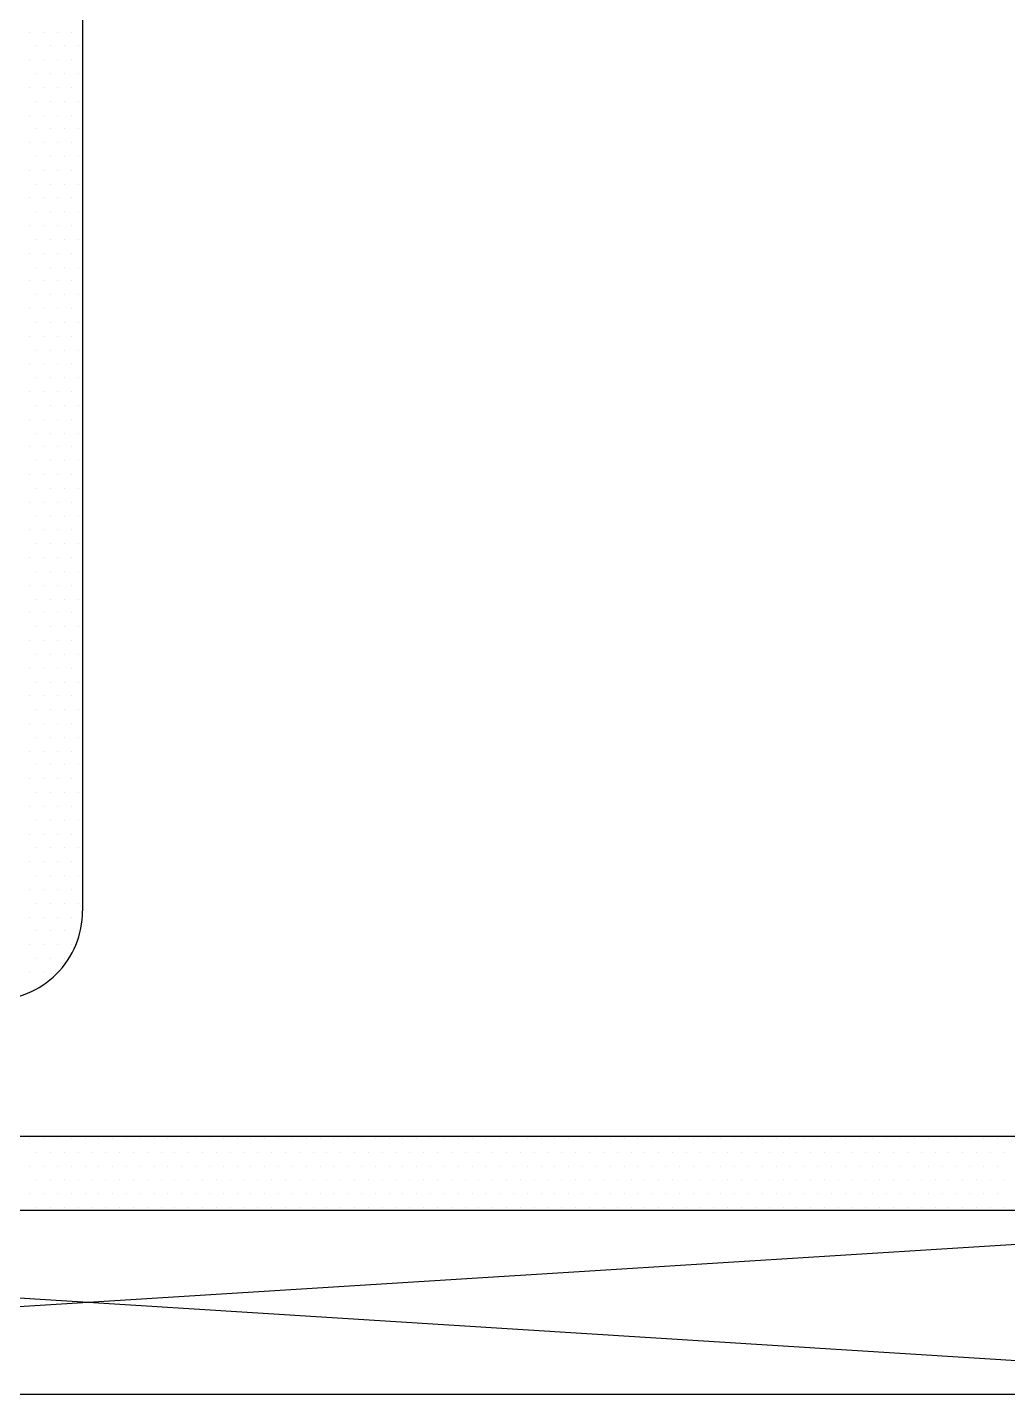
# Model space of a CAD drawing. Header units: inches. Extents: x 3.8 to 36.3, y 0.9 to 43.6.
# Drawn here: x 17.261 to 18.59, y 5.216 to 7.07 of the extents above; entities that cross this region are included whole.
import ezdxf

# ---------------------------------------------------------------- set-up
doc = ezdxf.new("R2010")
doc.units = ezdxf.units.IN
doc.header["$MEASUREMENT"] = 0
for name, color, linetype in [('R-SWTS-DET1', 1, 'Continuous'), ('R-SWTS-DET3', 5, 'Continuous'), ('R-SWTS-PAT1', 5, 'Continuous')]:
    doc.layers.add(name, color=color, linetype=linetype)

msp = doc.modelspace()

# ---------------------------------------------------------------- linework, layer by layer
at = {"layer": 'R-SWTS-DET1', "lineweight": 30}
for p, q in [((17.33559, 7.36042), (17.33559, 5.87216)), ((19.08144, 5.56618), (16.59444, 5.56618)), ((16.49444, 5.46618), (19.08144, 5.46618))]:
    msp.add_line(p, q, dxfattribs=at)
msp.add_arc((17.21459, 5.87216), 0.121, 269.99808, 360, dxfattribs=at)
at = {"layer": 'R-SWTS-DET3'}
for p, q in [((19.33859, 5.21623), (15.33859, 5.46623)), ((15.33859, 5.21623), (19.33859, 5.46623)), ((19.92744, 5.21623), (14.58859, 5.21623))]:
    msp.add_line(p, q, dxfattribs=at)
at = {"layer": 'R-SWTS-PAT1'}
for p, q in [((17.26386, 7.06369), (17.26386, 7.06369)), ((17.28261, 7.06369), (17.28261, 7.06369)), ((17.30136, 7.06369), (17.30136, 7.06369)), ((17.32011, 7.06369), (17.32011, 7.06369)), ((17.27324, 7.04494), (17.27324, 7.04494)), ((17.29199, 7.04494), (17.29199, 7.04494)), ((17.31074, 7.04494), (17.31074, 7.04494)), ((17.32949, 7.04494), (17.32949, 7.04494)), ((17.26386, 7.02619), (17.26386, 7.02619)), ((17.28261, 7.02619), (17.28261, 7.02619)), ((17.30136, 7.02619), (17.30136, 7.02619)), ((17.32011, 7.02619), (17.32011, 7.02619)), ((17.27324, 7.00744), (17.27324, 7.00744)), ((17.29199, 7.00744), (17.29199, 7.00744)), ((17.31074, 7.00744), (17.31074, 7.00744)), ((17.32949, 7.00744), (17.32949, 7.00744)), ((17.26386, 6.98869), (17.26386, 6.98869)), ((17.28261, 6.98869), (17.28261, 6.98869)), ((17.30136, 6.98869), (17.30136, 6.98869)), ((17.32011, 6.98869), (17.32011, 6.98869)), ((17.27324, 6.96994), (17.27324, 6.96994)), ((17.29199, 6.96994), (17.29199, 6.96994)), ((17.31074, 6.96994), (17.31074, 6.96994)), ((17.32949, 6.96994), (17.32949, 6.96994)), ((17.26386, 6.95119), (17.26386, 6.95119)), ((17.28261, 6.95119), (17.28261, 6.95119)), ((17.30136, 6.95119), (17.30136, 6.95119)), ((17.32011, 6.95119), (17.32011, 6.95119)), ((17.27324, 6.93244), (17.27324, 6.93244)), ((17.29199, 6.93244), (17.29199, 6.93244)), ((17.31074, 6.93244), (17.31074, 6.93244)), ((17.32949, 6.93244), (17.32949, 6.93244)), ((17.26386, 6.91369), (17.26386, 6.91369)), ((17.28261, 6.91369), (17.28261, 6.91369)), ((17.30136, 6.91369), (17.30136, 6.91369)), ((17.32011, 6.91369), (17.32011, 6.91369)), ((17.27324, 6.89494), (17.27324, 6.89494)), ((17.29199, 6.89494), (17.29199, 6.89494)), ((17.31074, 6.89494), (17.31074, 6.89494)), ((17.32949, 6.89494), (17.32949, 6.89494)), ((17.26386, 6.87619), (17.26386, 6.87619)), ((17.28261, 6.87619), (17.28261, 6.87619)), ((17.30136, 6.87619), (17.30136, 6.87619)), ((17.32011, 6.87619), (17.32011, 6.87619)), ((17.27324, 6.85744), (17.27324, 6.85744)), ((17.29199, 6.85744), (17.29199, 6.85744)), ((17.31074, 6.85744), (17.31074, 6.85744)), ((17.32949, 6.85744), (17.32949, 6.85744)), ((17.26386, 6.83869), (17.26386, 6.83869)), ((17.28261, 6.83869), (17.28261, 6.83869)), ((17.30136, 6.83869), (17.30136, 6.83869)), ((17.32011, 6.83869), (17.32011, 6.83869)), ((17.27324, 6.81994), (17.27324, 6.81994)), ((17.29199, 6.81994), (17.29199, 6.81994)), ((17.31074, 6.81994), (17.31074, 6.81994)), ((17.32949, 6.81994), (17.32949, 6.81994)), ((17.26386, 6.80119), (17.26386, 6.80119)), ((17.28261, 6.80119), (17.28261, 6.80119)), ((17.30136, 6.80119), (17.30136, 6.80119)), ((17.32011, 6.80119), (17.32011, 6.80119)), ((17.27324, 6.78244), (17.27324, 6.78244)), ((17.29199, 6.78244), (17.29199, 6.78244)), ((17.31074, 6.78244), (17.31074, 6.78244)), ((17.32949, 6.78244), (17.32949, 6.78244)), ((17.26386, 6.76369), (17.26386, 6.76369)), ((17.28261, 6.76369), (17.28261, 6.76369)), ((17.30136, 6.76369), (17.30136, 6.76369)), ((17.32011, 6.76369), (17.32011, 6.76369)), ((17.27324, 6.74494), (17.27324, 6.74494)), ((17.29199, 6.74494), (17.29199, 6.74494)), ((17.31074, 6.74494), (17.31074, 6.74494)), ((17.32949, 6.74494), (17.32949, 6.74494)), ((17.26386, 6.72619), (17.26386, 6.72619)), ((17.28261, 6.72619), (17.28261, 6.72619)), ((17.30136, 6.72619), (17.30136, 6.72619)), ((17.32011, 6.72619), (17.32011, 6.72619)), ((17.27324, 6.70744), (17.27324, 6.70744)), ((17.29199, 6.70744), (17.29199, 6.70744)), ((17.31074, 6.70744), (17.31074, 6.70744)), ((17.32949, 6.70744), (17.32949, 6.70744)), ((17.26386, 6.68869), (17.26386, 6.68869)), ((17.28261, 6.68869), (17.28261, 6.68869)), ((17.30136, 6.68869), (17.30136, 6.68869)), ((17.32011, 6.68869), (17.32011, 6.68869)), ((17.27324, 6.66994), (17.27324, 6.66994)), ((17.29199, 6.66994), (17.29199, 6.66994)), ((17.31074, 6.66994), (17.31074, 6.66994)), ((17.32949, 6.66994), (17.32949, 6.66994)), ((17.26386, 6.65119), (17.26386, 6.65119)), ((17.28261, 6.65119), (17.28261, 6.65119)), ((17.30136, 6.65119), (17.30136, 6.65119)), ((17.32011, 6.65119), (17.32011, 6.65119)), ((17.27324, 6.63244), (17.27324, 6.63244)), ((17.29199, 6.63244), (17.29199, 6.63244)), ((17.31074, 6.63244), (17.31074, 6.63244)), ((17.32949, 6.63244), (17.32949, 6.63244)), ((17.26386, 6.61369), (17.26386, 6.61369)), ((17.28261, 6.61369), (17.28261, 6.61369)), ((17.30136, 6.61369), (17.30136, 6.61369)), ((17.32011, 6.61369), (17.32011, 6.61369)), ((17.27324, 6.59494), (17.27324, 6.59494)), ((17.29199, 6.59494), (17.29199, 6.59494)), ((17.31074, 6.59494), (17.31074, 6.59494)), ((17.32949, 6.59494), (17.32949, 6.59494)), ((17.26386, 6.57619), (17.26386, 6.57619)), ((17.28261, 6.57619), (17.28261, 6.57619)), ((17.30136, 6.57619), (17.30136, 6.57619)), ((17.32011, 6.57619), (17.32011, 6.57619)), ((17.27324, 6.55744), (17.27324, 6.55744)), ((17.29199, 6.55744), (17.29199, 6.55744)), ((17.31074, 6.55744), (17.31074, 6.55744)), ((17.32949, 6.55744), (17.32949, 6.55744)), ((17.26386, 6.53869), (17.26386, 6.53869)), ((17.28261, 6.53869), (17.28261, 6.53869)), ((17.30136, 6.53869), (17.30136, 6.53869)), ((17.32011, 6.53869), (17.32011, 6.53869)), ((17.27324, 6.51994), (17.27324, 6.51994)), ((17.29199, 6.51994), (17.29199, 6.51994)), ((17.31074, 6.51994), (17.31074, 6.51994)), ((17.32949, 6.51994), (17.32949, 6.51994)), ((17.26386, 6.50119), (17.26386, 6.50119)), ((17.28261, 6.50119), (17.28261, 6.50119)), ((17.30136, 6.50119), (17.30136, 6.50119)), ((17.32011, 6.50119), (17.32011, 6.50119)), ((17.27324, 6.48244), (17.27324, 6.48244)), ((17.29199, 6.48244), (17.29199, 6.48244)), ((17.31074, 6.48244), (17.31074, 6.48244)), ((17.32949, 6.48244), (17.32949, 6.48244)), ((17.26386, 6.46369), (17.26386, 6.46369)), ((17.28261, 6.46369), (17.28261, 6.46369)), ((17.30136, 6.46369), (17.30136, 6.46369)), ((17.32011, 6.46369), (17.32011, 6.46369)), ((17.27324, 6.44494), (17.27324, 6.44494)), ((17.29199, 6.44494), (17.29199, 6.44494)), ((17.31074, 6.44494), (17.31074, 6.44494)), ((17.32949, 6.44494), (17.32949, 6.44494)), ((17.26386, 6.42619), (17.26386, 6.42619)), ((17.28261, 6.42619), (17.28261, 6.42619)), ((17.30136, 6.42619), (17.30136, 6.42619)), ((17.32011, 6.42619), (17.32011, 6.42619)), ((17.27324, 6.40744), (17.27324, 6.40744)), ((17.29199, 6.40744), (17.29199, 6.40744)), ((17.31074, 6.40744), (17.31074, 6.40744)), ((17.32949, 6.40744), (17.32949, 6.40744)), ((17.26386, 6.38869), (17.26386, 6.38869)), ((17.28261, 6.38869), (17.28261, 6.38869)), ((17.30136, 6.38869), (17.30136, 6.38869)), ((17.32011, 6.38869), (17.32011, 6.38869)), ((17.27324, 6.36994), (17.27324, 6.36994)), ((17.29199, 6.36994), (17.29199, 6.36994)), ((17.31074, 6.36994), (17.31074, 6.36994)), ((17.32949, 6.36994), (17.32949, 6.36994)), ((17.26386, 6.35119), (17.26386, 6.35119)), ((17.28261, 6.35119), (17.28261, 6.35119)), ((17.30136, 6.35119), (17.30136, 6.35119)), ((17.32011, 6.35119), (17.32011, 6.35119)), ((17.27324, 6.33244), (17.27324, 6.33244)), ((17.29199, 6.33244), (17.29199, 6.33244)), ((17.31074, 6.33244), (17.31074, 6.33244)), ((17.32949, 6.33244), (17.32949, 6.33244)), ((17.26386, 6.31369), (17.26386, 6.31369)), ((17.28261, 6.31369), (17.28261, 6.31369)), ((17.30136, 6.31369), (17.30136, 6.31369)), ((17.32011, 6.31369), (17.32011, 6.31369)), ((17.27324, 6.29494), (17.27324, 6.29494)), ((17.29199, 6.29494), (17.29199, 6.29494)), ((17.31074, 6.29494), (17.31074, 6.29494)), ((17.32949, 6.29494), (17.32949, 6.29494)), ((17.26386, 6.27619), (17.26386, 6.27619)), ((17.28261, 6.27619), (17.28261, 6.27619)), ((17.30136, 6.27619), (17.30136, 6.27619)), ((17.32011, 6.27619), (17.32011, 6.27619)), ((17.27324, 6.25744), (17.27324, 6.25744)), ((17.29199, 6.25744), (17.29199, 6.25744)), ((17.31074, 6.25744), (17.31074, 6.25744)), ((17.32949, 6.25744), (17.32949, 6.25744)), ((17.26386, 6.23869), (17.26386, 6.23869)), ((17.28261, 6.23869), (17.28261, 6.23869)), ((17.30136, 6.23869), (17.30136, 6.23869)), ((17.32011, 6.23869), (17.32011, 6.23869)), ((17.27324, 6.21994), (17.27324, 6.21994)), ((17.29199, 6.21994), (17.29199, 6.21994)), ((17.31074, 6.21994), (17.31074, 6.21994)), ((17.32949, 6.21994), (17.32949, 6.21994)), ((17.26386, 6.20119), (17.26386, 6.20119)), ((17.28261, 6.20119), (17.28261, 6.20119)), ((17.30136, 6.20119), (17.30136, 6.20119)), ((17.32011, 6.20119), (17.32011, 6.20119)), ((17.27324, 6.18244), (17.27324, 6.18244)), ((17.29199, 6.18244), (17.29199, 6.18244)), ((17.31074, 6.18244), (17.31074, 6.18244)), ((17.32949, 6.18244), (17.32949, 6.18244)), ((17.26386, 6.16369), (17.26386, 6.16369)), ((17.28261, 6.16369), (17.28261, 6.16369)), ((17.30136, 6.16369), (17.30136, 6.16369)), ((17.32011, 6.16369), (17.32011, 6.16369)), ((17.27324, 6.14494), (17.27324, 6.14494)), ((17.29199, 6.14494), (17.29199, 6.14494)), ((17.31074, 6.14494), (17.31074, 6.14494)), ((17.32949, 6.14494), (17.32949, 6.14494)), ((17.26386, 6.12619), (17.26386, 6.12619)), ((17.28261, 6.12619), (17.28261, 6.12619)), ((17.30136, 6.12619), (17.30136, 6.12619)), ((17.32011, 6.12619), (17.32011, 6.12619)), ((17.27324, 6.10744), (17.27324, 6.10744)), ((17.29199, 6.10744), (17.29199, 6.10744)), ((17.31074, 6.10744), (17.31074, 6.10744)), ((17.32949, 6.10744), (17.32949, 6.10744)), ((17.26386, 6.08869), (17.26386, 6.08869)), ((17.28261, 6.08869), (17.28261, 6.08869)), ((17.30136, 6.08869), (17.30136, 6.08869)), ((17.32011, 6.08869), (17.32011, 6.08869)), ((17.27324, 6.06994), (17.27324, 6.06994)), ((17.29199, 6.06994), (17.29199, 6.06994)), ((17.31074, 6.06994), (17.31074, 6.06994)), ((17.32949, 6.06994), (17.32949, 6.06994)), ((17.26386, 6.05119), (17.26386, 6.05119)), ((17.28261, 6.05119), (17.28261, 6.05119)), ((17.30136, 6.05119), (17.30136, 6.05119)), ((17.32011, 6.05119), (17.32011, 6.05119)), ((17.27324, 6.03244), (17.27324, 6.03244)), ((17.29199, 6.03244), (17.29199, 6.03244)), ((17.31074, 6.03244), (17.31074, 6.03244)), ((17.32949, 6.03244), (17.32949, 6.03244)), ((17.26386, 6.01369), (17.26386, 6.01369)), ((17.28261, 6.01369), (17.28261, 6.01369)), ((17.30136, 6.01369), (17.30136, 6.01369)), ((17.32011, 6.01369), (17.32011, 6.01369)), ((17.27324, 5.99494), (17.27324, 5.99494)), ((17.29199, 5.99494), (17.29199, 5.99494)), ((17.31074, 5.99494), (17.31074, 5.99494)), ((17.32949, 5.99494), (17.32949, 5.99494)), ((17.26386, 5.97619), (17.26386, 5.97619)), ((17.28261, 5.97619), (17.28261, 5.97619)), ((17.30136, 5.97619), (17.30136, 5.97619)), ((17.32011, 5.97619), (17.32011, 5.97619)), ((17.27324, 5.95744), (17.27324, 5.95744)), ((17.29199, 5.95744), (17.29199, 5.95744)), ((17.31074, 5.95744), (17.31074, 5.95744)), ((17.32949, 5.95744), (17.32949, 5.95744)), ((17.26386, 5.93869), (17.26386, 5.93869)), ((17.28261, 5.93869), (17.28261, 5.93869)), ((17.30136, 5.93869), (17.30136, 5.93869)), ((17.32011, 5.93869), (17.32011, 5.93869)), ((17.27324, 5.91994), (17.27324, 5.91994)), ((17.29199, 5.91994), (17.29199, 5.91994)), ((17.31074, 5.91994), (17.31074, 5.91994)), ((17.32949, 5.91994), (17.32949, 5.91994)), ((17.26386, 5.90119), (17.26386, 5.90119)), ((17.28261, 5.90119), (17.28261, 5.90119)), ((17.30136, 5.90119), (17.30136, 5.90119)), ((17.32011, 5.90119), (17.32011, 5.90119)), ((17.27324, 5.88244), (17.27324, 5.88244)), ((17.29199, 5.88244), (17.29199, 5.88244)), ((17.31074, 5.88244), (17.31074, 5.88244)), ((17.32949, 5.88244), (17.32949, 5.88244)), ((17.26386, 5.86369), (17.26386, 5.86369)), ((17.28261, 5.86369), (17.28261, 5.86369)), ((17.30136, 5.86369), (17.30136, 5.86369)), ((17.32011, 5.86369), (17.32011, 5.86369)), ((17.27324, 5.84494), (17.27324, 5.84494)), ((17.29199, 5.84494), (17.29199, 5.84494)), ((17.31074, 5.84494), (17.31074, 5.84494)), ((17.32949, 5.84494), (17.32949, 5.84494)), ((17.26386, 5.82619), (17.26386, 5.82619)), ((17.28261, 5.82619), (17.28261, 5.82619)), ((17.30136, 5.82619), (17.30136, 5.82619)), ((17.32011, 5.82619), (17.32011, 5.82619)), ((17.27324, 5.80744), (17.27324, 5.80744)), ((17.29199, 5.80744), (17.29199, 5.80744)), ((17.31074, 5.80744), (17.31074, 5.80744)), ((17.26386, 5.78869), (17.26386, 5.78869)), ((17.28261, 5.78869), (17.28261, 5.78869)), ((17.30136, 5.78869), (17.30136, 5.78869)), ((17.27324, 5.76994), (17.27324, 5.76994)), ((17.26386, 5.56369), (17.26386, 5.56369)), ((17.28261, 5.56369), (17.28261, 5.56369)), ((17.30136, 5.56369), (17.30136, 5.56369)), ((17.32011, 5.56369), (17.32011, 5.56369)), ((17.33886, 5.56369), (17.33886, 5.56369)), ((17.35761, 5.56369), (17.35761, 5.56369)), ((17.37636, 5.56369), (17.37636, 5.56369)), ((17.39511, 5.56369), (17.39511, 5.56369)), ((17.41386, 5.56369), (17.41386, 5.56369)), ((17.43261, 5.56369), (17.43261, 5.56369)), ((17.45136, 5.56369), (17.45136, 5.56369)), ((17.47011, 5.56369), (17.47011, 5.56369)), ((17.48886, 5.56369), (17.48886, 5.56369)), ((17.50761, 5.56369), (17.50761, 5.56369)), ((17.52636, 5.56369), (17.52636, 5.56369)), ((17.54511, 5.56369), (17.54511, 5.56369)), ((17.56386, 5.56369), (17.56386, 5.56369)), ((17.58261, 5.56369), (17.58261, 5.56369)), ((17.60136, 5.56369), (17.60136, 5.56369)), ((17.62011, 5.56369), (17.62011, 5.56369)), ((17.63886, 5.56369), (17.63886, 5.56369)), ((17.65761, 5.56369), (17.65761, 5.56369)), ((17.67636, 5.56369), (17.67636, 5.56369)), ((17.69511, 5.56369), (17.69511, 5.56369)), ((17.71386, 5.56369), (17.71386, 5.56369)), ((17.73261, 5.56369), (17.73261, 5.56369)), ((17.75136, 5.56369), (17.75136, 5.56369)), ((17.77011, 5.56369), (17.77011, 5.56369)), ((17.78886, 5.56369), (17.78886, 5.56369)), ((17.80761, 5.56369), (17.80761, 5.56369)), ((17.82636, 5.56369), (17.82636, 5.56369)), ((17.84511, 5.56369), (17.84511, 5.56369)), ((17.86386, 5.56369), (17.86386, 5.56369)), ((17.88261, 5.56369), (17.88261, 5.56369)), ((17.90136, 5.56369), (17.90136, 5.56369)), ((17.92011, 5.56369), (17.92011, 5.56369)), ((17.93886, 5.56369), (17.93886, 5.56369)), ((17.95761, 5.56369), (17.95761, 5.56369)), ((17.97636, 5.56369), (17.97636, 5.56369)), ((17.99511, 5.56369), (17.99511, 5.56369)), ((18.01386, 5.56369), (18.01386, 5.56369)), ((18.03261, 5.56369), (18.03261, 5.56369)), ((18.05136, 5.56369), (18.05136, 5.56369)), ((18.07011, 5.56369), (18.07011, 5.56369)), ((18.08886, 5.56369), (18.08886, 5.56369)), ((18.10761, 5.56369), (18.10761, 5.56369)), ((18.12636, 5.56369), (18.12636, 5.56369)), ((18.14511, 5.56369), (18.14511, 5.56369)), ((18.16386, 5.56369), (18.16386, 5.56369)), ((18.18261, 5.56369), (18.18261, 5.56369)), ((18.20136, 5.56369), (18.20136, 5.56369)), ((18.22011, 5.56369), (18.22011, 5.56369)), ((18.23886, 5.56369), (18.23886, 5.56369)), ((18.25761, 5.56369), (18.25761, 5.56369)), ((18.27636, 5.56369), (18.27636, 5.56369)), ((18.29511, 5.56369), (18.29511, 5.56369)), ((18.31386, 5.56369), (18.31386, 5.56369)), ((18.33261, 5.56369), (18.33261, 5.56369)), ((18.35136, 5.56369), (18.35136, 5.56369)), ((18.37011, 5.56369), (18.37011, 5.56369)), ((18.38886, 5.56369), (18.38886, 5.56369)), ((18.40761, 5.56369), (18.40761, 5.56369)), ((18.42636, 5.56369), (18.42636, 5.56369)), ((18.44511, 5.56369), (18.44511, 5.56369)), ((18.46386, 5.56369), (18.46386, 5.56369)), ((18.48261, 5.56369), (18.48261, 5.56369)), ((18.50136, 5.56369), (18.50136, 5.56369)), ((18.52011, 5.56369), (18.52011, 5.56369)), ((18.53886, 5.56369), (18.53886, 5.56369)), ((18.55761, 5.56369), (18.55761, 5.56369)), ((18.57636, 5.56369), (18.57636, 5.56369)), ((17.27324, 5.54494), (17.27324, 5.54494)), ((17.29199, 5.54494), (17.29199, 5.54494)), ((17.31074, 5.54494), (17.31074, 5.54494)), ((17.32949, 5.54494), (17.32949, 5.54494)), ((17.34824, 5.54494), (17.34824, 5.54494)), ((17.36699, 5.54494), (17.36699, 5.54494)), ((17.38574, 5.54494), (17.38574, 5.54494)), ((17.40449, 5.54494), (17.40449, 5.54494)), ((17.42324, 5.54494), (17.42324, 5.54494)), ((17.44199, 5.54494), (17.44199, 5.54494)), ((17.46074, 5.54494), (17.46074, 5.54494)), ((17.47949, 5.54494), (17.47949, 5.54494)), ((17.49824, 5.54494), (17.49824, 5.54494)), ((17.51699, 5.54494), (17.51699, 5.54494)), ((17.53574, 5.54494), (17.53574, 5.54494)), ((17.55449, 5.54494), (17.55449, 5.54494)), ((17.57324, 5.54494), (17.57324, 5.54494)), ((17.59199, 5.54494), (17.59199, 5.54494)), ((17.61074, 5.54494), (17.61074, 5.54494)), ((17.62949, 5.54494), (17.62949, 5.54494)), ((17.64824, 5.54494), (17.64824, 5.54494)), ((17.66699, 5.54494), (17.66699, 5.54494)), ((17.68574, 5.54494), (17.68574, 5.54494)), ((17.70449, 5.54494), (17.70449, 5.54494)), ((17.72324, 5.54494), (17.72324, 5.54494)), ((17.74199, 5.54494), (17.74199, 5.54494)), ((17.76074, 5.54494), (17.76074, 5.54494)), ((17.77949, 5.54494), (17.77949, 5.54494)), ((17.79824, 5.54494), (17.79824, 5.54494)), ((17.81699, 5.54494), (17.81699, 5.54494)), ((17.83574, 5.54494), (17.83574, 5.54494)), ((17.85449, 5.54494), (17.85449, 5.54494)), ((17.87324, 5.54494), (17.87324, 5.54494)), ((17.89199, 5.54494), (17.89199, 5.54494)), ((17.91074, 5.54494), (17.91074, 5.54494)), ((17.92949, 5.54494), (17.92949, 5.54494)), ((17.94824, 5.54494), (17.94824, 5.54494)), ((17.96699, 5.54494), (17.96699, 5.54494)), ((17.98574, 5.54494), (17.98574, 5.54494)), ((18.00449, 5.54494), (18.00449, 5.54494)), ((18.02324, 5.54494), (18.02324, 5.54494)), ((18.04199, 5.54494), (18.04199, 5.54494)), ((18.06074, 5.54494), (18.06074, 5.54494)), ((18.07949, 5.54494), (18.07949, 5.54494)), ((18.09824, 5.54494), (18.09824, 5.54494)), ((18.11699, 5.54494), (18.11699, 5.54494)), ((18.13574, 5.54494), (18.13574, 5.54494)), ((18.15449, 5.54494), (18.15449, 5.54494)), ((18.17324, 5.54494), (18.17324, 5.54494)), ((18.19199, 5.54494), (18.19199, 5.54494)), ((18.21074, 5.54494), (18.21074, 5.54494)), ((18.22949, 5.54494), (18.22949, 5.54494)), ((18.24824, 5.54494), (18.24824, 5.54494)), ((18.26699, 5.54494), (18.26699, 5.54494)), ((18.28574, 5.54494), (18.28574, 5.54494)), ((18.30449, 5.54494), (18.30449, 5.54494)), ((18.32324, 5.54494), (18.32324, 5.54494)), ((18.34199, 5.54494), (18.34199, 5.54494)), ((18.36074, 5.54494), (18.36074, 5.54494)), ((18.37949, 5.54494), (18.37949, 5.54494)), ((18.39824, 5.54494), (18.39824, 5.54494)), ((18.41699, 5.54494), (18.41699, 5.54494)), ((18.43574, 5.54494), (18.43574, 5.54494)), ((18.45449, 5.54494), (18.45449, 5.54494)), ((18.47324, 5.54494), (18.47324, 5.54494)), ((18.49199, 5.54494), (18.49199, 5.54494)), ((18.51074, 5.54494), (18.51074, 5.54494)), ((18.52949, 5.54494), (18.52949, 5.54494)), ((18.54824, 5.54494), (18.54824, 5.54494)), ((18.56699, 5.54494), (18.56699, 5.54494)), ((18.58574, 5.54494), (18.58574, 5.54494)), ((17.26386, 5.52619), (17.26386, 5.52619)), ((17.28261, 5.52619), (17.28261, 5.52619)), ((17.30136, 5.52619), (17.30136, 5.52619)), ((17.32011, 5.52619), (17.32011, 5.52619)), ((17.33886, 5.52619), (17.33886, 5.52619)), ((17.35761, 5.52619), (17.35761, 5.52619)), ((17.37636, 5.52619), (17.37636, 5.52619)), ((17.39511, 5.52619), (17.39511, 5.52619)), ((17.41386, 5.52619), (17.41386, 5.52619)), ((17.43261, 5.52619), (17.43261, 5.52619)), ((17.45136, 5.52619), (17.45136, 5.52619)), ((17.47011, 5.52619), (17.47011, 5.52619)), ((17.48886, 5.52619), (17.48886, 5.52619)), ((17.50761, 5.52619), (17.50761, 5.52619)), ((17.52636, 5.52619), (17.52636, 5.52619)), ((17.54511, 5.52619), (17.54511, 5.52619)), ((17.56386, 5.52619), (17.56386, 5.52619)), ((17.58261, 5.52619), (17.58261, 5.52619)), ((17.60136, 5.52619), (17.60136, 5.52619)), ((17.62011, 5.52619), (17.62011, 5.52619)), ((17.63886, 5.52619), (17.63886, 5.52619)), ((17.65761, 5.52619), (17.65761, 5.52619)), ((17.67636, 5.52619), (17.67636, 5.52619)), ((17.69511, 5.52619), (17.69511, 5.52619)), ((17.71386, 5.52619), (17.71386, 5.52619)), ((17.73261, 5.52619), (17.73261, 5.52619)), ((17.75136, 5.52619), (17.75136, 5.52619)), ((17.77011, 5.52619), (17.77011, 5.52619)), ((17.78886, 5.52619), (17.78886, 5.52619)), ((17.80761, 5.52619), (17.80761, 5.52619)), ((17.82636, 5.52619), (17.82636, 5.52619)), ((17.84511, 5.52619), (17.84511, 5.52619)), ((17.86386, 5.52619), (17.86386, 5.52619)), ((17.88261, 5.52619), (17.88261, 5.52619)), ((17.90136, 5.52619), (17.90136, 5.52619)), ((17.92011, 5.52619), (17.92011, 5.52619)), ((17.93886, 5.52619), (17.93886, 5.52619)), ((17.95761, 5.52619), (17.95761, 5.52619)), ((17.97636, 5.52619), (17.97636, 5.52619)), ((17.99511, 5.52619), (17.99511, 5.52619)), ((18.01386, 5.52619), (18.01386, 5.52619)), ((18.03261, 5.52619), (18.03261, 5.52619)), ((18.05136, 5.52619), (18.05136, 5.52619)), ((18.07011, 5.52619), (18.07011, 5.52619)), ((18.08886, 5.52619), (18.08886, 5.52619)), ((18.10761, 5.52619), (18.10761, 5.52619)), ((18.12636, 5.52619), (18.12636, 5.52619)), ((18.14511, 5.52619), (18.14511, 5.52619)), ((18.16386, 5.52619), (18.16386, 5.52619)), ((18.18261, 5.52619), (18.18261, 5.52619)), ((18.20136, 5.52619), (18.20136, 5.52619)), ((18.22011, 5.52619), (18.22011, 5.52619)), ((18.23886, 5.52619), (18.23886, 5.52619)), ((18.25761, 5.52619), (18.25761, 5.52619)), ((18.27636, 5.52619), (18.27636, 5.52619)), ((18.29511, 5.52619), (18.29511, 5.52619)), ((18.31386, 5.52619), (18.31386, 5.52619)), ((18.33261, 5.52619), (18.33261, 5.52619)), ((18.35136, 5.52619), (18.35136, 5.52619)), ((18.37011, 5.52619), (18.37011, 5.52619)), ((18.38886, 5.52619), (18.38886, 5.52619)), ((18.40761, 5.52619), (18.40761, 5.52619)), ((18.42636, 5.52619), (18.42636, 5.52619)), ((18.44511, 5.52619), (18.44511, 5.52619)), ((18.46386, 5.52619), (18.46386, 5.52619)), ((18.48261, 5.52619), (18.48261, 5.52619)), ((18.50136, 5.52619), (18.50136, 5.52619)), ((18.52011, 5.52619), (18.52011, 5.52619)), ((18.53886, 5.52619), (18.53886, 5.52619)), ((18.55761, 5.52619), (18.55761, 5.52619)), ((18.57636, 5.52619), (18.57636, 5.52619)), ((17.27324, 5.50744), (17.27324, 5.50744)), ((17.29199, 5.50744), (17.29199, 5.50744)), ((17.31074, 5.50744), (17.31074, 5.50744)), ((17.32949, 5.50744), (17.32949, 5.50744)), ((17.34824, 5.50744), (17.34824, 5.50744)), ((17.36699, 5.50744), (17.36699, 5.50744)), ((17.38574, 5.50744), (17.38574, 5.50744)), ((17.40449, 5.50744), (17.40449, 5.50744)), ((17.42324, 5.50744), (17.42324, 5.50744)), ((17.44199, 5.50744), (17.44199, 5.50744)), ((17.46074, 5.50744), (17.46074, 5.50744)), ((17.47949, 5.50744), (17.47949, 5.50744)), ((17.49824, 5.50744), (17.49824, 5.50744)), ((17.51699, 5.50744), (17.51699, 5.50744)), ((17.53574, 5.50744), (17.53574, 5.50744)), ((17.55449, 5.50744), (17.55449, 5.50744)), ((17.57324, 5.50744), (17.57324, 5.50744)), ((17.59199, 5.50744), (17.59199, 5.50744)), ((17.61074, 5.50744), (17.61074, 5.50744)), ((17.62949, 5.50744), (17.62949, 5.50744)), ((17.64824, 5.50744), (17.64824, 5.50744)), ((17.66699, 5.50744), (17.66699, 5.50744)), ((17.68574, 5.50744), (17.68574, 5.50744)), ((17.70449, 5.50744), (17.70449, 5.50744)), ((17.72324, 5.50744), (17.72324, 5.50744)), ((17.74199, 5.50744), (17.74199, 5.50744)), ((17.76074, 5.50744), (17.76074, 5.50744)), ((17.77949, 5.50744), (17.77949, 5.50744)), ((17.79824, 5.50744), (17.79824, 5.50744)), ((17.81699, 5.50744), (17.81699, 5.50744)), ((17.83574, 5.50744), (17.83574, 5.50744)), ((17.85449, 5.50744), (17.85449, 5.50744)), ((17.87324, 5.50744), (17.87324, 5.50744)), ((17.89199, 5.50744), (17.89199, 5.50744)), ((17.91074, 5.50744), (17.91074, 5.50744)), ((17.92949, 5.50744), (17.92949, 5.50744)), ((17.94824, 5.50744), (17.94824, 5.50744)), ((17.96699, 5.50744), (17.96699, 5.50744)), ((17.98574, 5.50744), (17.98574, 5.50744)), ((18.00449, 5.50744), (18.00449, 5.50744)), ((18.02324, 5.50744), (18.02324, 5.50744)), ((18.04199, 5.50744), (18.04199, 5.50744)), ((18.06074, 5.50744), (18.06074, 5.50744)), ((18.07949, 5.50744), (18.07949, 5.50744)), ((18.09824, 5.50744), (18.09824, 5.50744)), ((18.11699, 5.50744), (18.11699, 5.50744)), ((18.13574, 5.50744), (18.13574, 5.50744)), ((18.15449, 5.50744), (18.15449, 5.50744)), ((18.17324, 5.50744), (18.17324, 5.50744)), ((18.19199, 5.50744), (18.19199, 5.50744)), ((18.21074, 5.50744), (18.21074, 5.50744)), ((18.22949, 5.50744), (18.22949, 5.50744)), ((18.24824, 5.50744), (18.24824, 5.50744)), ((18.26699, 5.50744), (18.26699, 5.50744)), ((18.28574, 5.50744), (18.28574, 5.50744)), ((18.30449, 5.50744), (18.30449, 5.50744)), ((18.32324, 5.50744), (18.32324, 5.50744)), ((18.34199, 5.50744), (18.34199, 5.50744)), ((18.36074, 5.50744), (18.36074, 5.50744)), ((18.37949, 5.50744), (18.37949, 5.50744)), ((18.39824, 5.50744), (18.39824, 5.50744)), ((18.41699, 5.50744), (18.41699, 5.50744)), ((18.43574, 5.50744), (18.43574, 5.50744)), ((18.45449, 5.50744), (18.45449, 5.50744)), ((18.47324, 5.50744), (18.47324, 5.50744)), ((18.49199, 5.50744), (18.49199, 5.50744)), ((18.51074, 5.50744), (18.51074, 5.50744)), ((18.52949, 5.50744), (18.52949, 5.50744)), ((18.54824, 5.50744), (18.54824, 5.50744)), ((18.56699, 5.50744), (18.56699, 5.50744)), ((18.58574, 5.50744), (18.58574, 5.50744)), ((17.26386, 5.48869), (17.26386, 5.48869)), ((17.28261, 5.48869), (17.28261, 5.48869)), ((17.30136, 5.48869), (17.30136, 5.48869)), ((17.32011, 5.48869), (17.32011, 5.48869)), ((17.33886, 5.48869), (17.33886, 5.48869)), ((17.35761, 5.48869), (17.35761, 5.48869)), ((17.37636, 5.48869), (17.37636, 5.48869)), ((17.39511, 5.48869), (17.39511, 5.48869)), ((17.41386, 5.48869), (17.41386, 5.48869)), ((17.43261, 5.48869), (17.43261, 5.48869)), ((17.45136, 5.48869), (17.45136, 5.48869)), ((17.47011, 5.48869), (17.47011, 5.48869)), ((17.48886, 5.48869), (17.48886, 5.48869)), ((17.50761, 5.48869), (17.50761, 5.48869)), ((17.52636, 5.48869), (17.52636, 5.48869)), ((17.54511, 5.48869), (17.54511, 5.48869)), ((17.56386, 5.48869), (17.56386, 5.48869)), ((17.58261, 5.48869), (17.58261, 5.48869)), ((17.60136, 5.48869), (17.60136, 5.48869)), ((17.62011, 5.48869), (17.62011, 5.48869)), ((17.63886, 5.48869), (17.63886, 5.48869)), ((17.65761, 5.48869), (17.65761, 5.48869)), ((17.67636, 5.48869), (17.67636, 5.48869)), ((17.69511, 5.48869), (17.69511, 5.48869)), ((17.71386, 5.48869), (17.71386, 5.48869)), ((17.73261, 5.48869), (17.73261, 5.48869)), ((17.75136, 5.48869), (17.75136, 5.48869)), ((17.77011, 5.48869), (17.77011, 5.48869)), ((17.78886, 5.48869), (17.78886, 5.48869)), ((17.80761, 5.48869), (17.80761, 5.48869)), ((17.82636, 5.48869), (17.82636, 5.48869)), ((17.84511, 5.48869), (17.84511, 5.48869)), ((17.86386, 5.48869), (17.86386, 5.48869)), ((17.88261, 5.48869), (17.88261, 5.48869)), ((17.90136, 5.48869), (17.90136, 5.48869)), ((17.92011, 5.48869), (17.92011, 5.48869)), ((17.93886, 5.48869), (17.93886, 5.48869)), ((17.95761, 5.48869), (17.95761, 5.48869)), ((17.97636, 5.48869), (17.97636, 5.48869)), ((17.99511, 5.48869), (17.99511, 5.48869)), ((18.01386, 5.48869), (18.01386, 5.48869)), ((18.03261, 5.48869), (18.03261, 5.48869)), ((18.05136, 5.48869), (18.05136, 5.48869)), ((18.07011, 5.48869), (18.07011, 5.48869)), ((18.08886, 5.48869), (18.08886, 5.48869)), ((18.10761, 5.48869), (18.10761, 5.48869)), ((18.12636, 5.48869), (18.12636, 5.48869)), ((18.14511, 5.48869), (18.14511, 5.48869)), ((18.16386, 5.48869), (18.16386, 5.48869)), ((18.18261, 5.48869), (18.18261, 5.48869)), ((18.20136, 5.48869), (18.20136, 5.48869)), ((18.22011, 5.48869), (18.22011, 5.48869)), ((18.23886, 5.48869), (18.23886, 5.48869)), ((18.25761, 5.48869), (18.25761, 5.48869)), ((18.27636, 5.48869), (18.27636, 5.48869)), ((18.29511, 5.48869), (18.29511, 5.48869)), ((18.31386, 5.48869), (18.31386, 5.48869)), ((18.33261, 5.48869), (18.33261, 5.48869)), ((18.35136, 5.48869), (18.35136, 5.48869)), ((18.37011, 5.48869), (18.37011, 5.48869)), ((18.38886, 5.48869), (18.38886, 5.48869)), ((18.40761, 5.48869), (18.40761, 5.48869)), ((18.42636, 5.48869), (18.42636, 5.48869)), ((18.44511, 5.48869), (18.44511, 5.48869)), ((18.46386, 5.48869), (18.46386, 5.48869)), ((18.48261, 5.48869), (18.48261, 5.48869)), ((18.50136, 5.48869), (18.50136, 5.48869)), ((18.52011, 5.48869), (18.52011, 5.48869)), ((18.53886, 5.48869), (18.53886, 5.48869)), ((18.55761, 5.48869), (18.55761, 5.48869)), ((18.57636, 5.48869), (18.57636, 5.48869)), ((17.27324, 5.46994), (17.27324, 5.46994)), ((17.29199, 5.46994), (17.29199, 5.46994)), ((17.31074, 5.46994), (17.31074, 5.46994)), ((17.32949, 5.46994), (17.32949, 5.46994)), ((17.34824, 5.46994), (17.34824, 5.46994)), ((17.36699, 5.46994), (17.36699, 5.46994)), ((17.38574, 5.46994), (17.38574, 5.46994)), ((17.40449, 5.46994), (17.40449, 5.46994)), ((17.42324, 5.46994), (17.42324, 5.46994)), ((17.44199, 5.46994), (17.44199, 5.46994)), ((17.46074, 5.46994), (17.46074, 5.46994)), ((17.47949, 5.46994), (17.47949, 5.46994)), ((17.49824, 5.46994), (17.49824, 5.46994)), ((17.51699, 5.46994), (17.51699, 5.46994)), ((17.53574, 5.46994), (17.53574, 5.46994)), ((17.55449, 5.46994), (17.55449, 5.46994)), ((17.57324, 5.46994), (17.57324, 5.46994)), ((17.59199, 5.46994), (17.59199, 5.46994)), ((17.61074, 5.46994), (17.61074, 5.46994)), ((17.62949, 5.46994), (17.62949, 5.46994)), ((17.64824, 5.46994), (17.64824, 5.46994)), ((17.66699, 5.46994), (17.66699, 5.46994)), ((17.68574, 5.46994), (17.68574, 5.46994)), ((17.70449, 5.46994), (17.70449, 5.46994)), ((17.72324, 5.46994), (17.72324, 5.46994)), ((17.74199, 5.46994), (17.74199, 5.46994)), ((17.76074, 5.46994), (17.76074, 5.46994)), ((17.77949, 5.46994), (17.77949, 5.46994)), ((17.79824, 5.46994), (17.79824, 5.46994)), ((17.81699, 5.46994), (17.81699, 5.46994)), ((17.83574, 5.46994), (17.83574, 5.46994)), ((17.85449, 5.46994), (17.85449, 5.46994)), ((17.87324, 5.46994), (17.87324, 5.46994)), ((17.89199, 5.46994), (17.89199, 5.46994)), ((17.91074, 5.46994), (17.91074, 5.46994)), ((17.92949, 5.46994), (17.92949, 5.46994)), ((17.94824, 5.46994), (17.94824, 5.46994)), ((17.96699, 5.46994), (17.96699, 5.46994)), ((17.98574, 5.46994), (17.98574, 5.46994)), ((18.00449, 5.46994), (18.00449, 5.46994)), ((18.02324, 5.46994), (18.02324, 5.46994)), ((18.04199, 5.46994), (18.04199, 5.46994)), ((18.06074, 5.46994), (18.06074, 5.46994)), ((18.07949, 5.46994), (18.07949, 5.46994)), ((18.09824, 5.46994), (18.09824, 5.46994)), ((18.11699, 5.46994), (18.11699, 5.46994)), ((18.13574, 5.46994), (18.13574, 5.46994)), ((18.15449, 5.46994), (18.15449, 5.46994)), ((18.17324, 5.46994), (18.17324, 5.46994)), ((18.19199, 5.46994), (18.19199, 5.46994)), ((18.21074, 5.46994), (18.21074, 5.46994)), ((18.22949, 5.46994), (18.22949, 5.46994)), ((18.24824, 5.46994), (18.24824, 5.46994)), ((18.26699, 5.46994), (18.26699, 5.46994)), ((18.28574, 5.46994), (18.28574, 5.46994)), ((18.30449, 5.46994), (18.30449, 5.46994)), ((18.32324, 5.46994), (18.32324, 5.46994)), ((18.34199, 5.46994), (18.34199, 5.46994)), ((18.36074, 5.46994), (18.36074, 5.46994)), ((18.37949, 5.46994), (18.37949, 5.46994)), ((18.39824, 5.46994), (18.39824, 5.46994)), ((18.41699, 5.46994), (18.41699, 5.46994)), ((18.43574, 5.46994), (18.43574, 5.46994)), ((18.45449, 5.46994), (18.45449, 5.46994)), ((18.47324, 5.46994), (18.47324, 5.46994)), ((18.49199, 5.46994), (18.49199, 5.46994)), ((18.51074, 5.46994), (18.51074, 5.46994)), ((18.52949, 5.46994), (18.52949, 5.46994)), ((18.54824, 5.46994), (18.54824, 5.46994)), ((18.56699, 5.46994), (18.56699, 5.46994)), ((18.58574, 5.46994), (18.58574, 5.46994))]:
    msp.add_line(p, q, dxfattribs=at)

doc.saveas('drawing.dxf')
